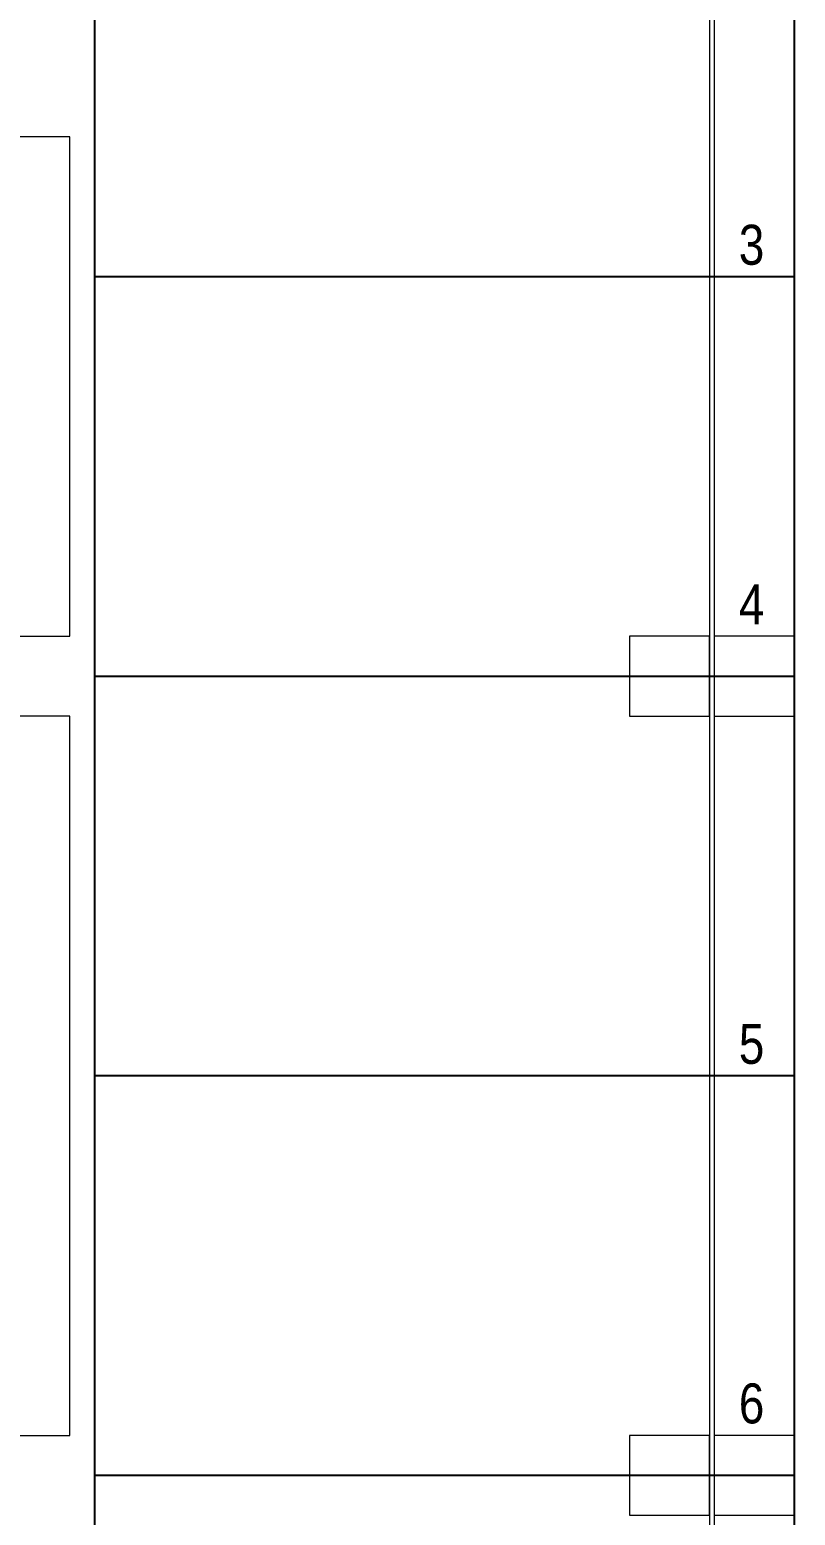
# Model space of a CAD drawing. Header units: metres. Extents: x -19121 to 152404, y -12107 to 46241.
# Drawn here: x 62840 to 63606, y 1600 to 3087 of the extents above; entities that cross this region are included whole.
import ezdxf
from ezdxf.enums import TextEntityAlignment as Align

# ---------------------------------------------------------------- set-up
doc = ezdxf.new("R2010")
doc.units = ezdxf.units.M
doc.header["$LTSCALE"] = 50
doc.header["$MEASUREMENT"] = 0
doc.linetypes.add('HIDDEN', pattern=[0.375, 0.25, -0.125])
doc.layers.get('0').update_dxf_attribs({"color": 9, "lineweight": 9})
for name, color, linetype, lineweight in [('01', 9, 'Continuous', 9), ('05', 9, 'Continuous', 9), ('06D', 9, 'Continuous', 9), ('21', 9, 'Continuous', 9)]:
    doc.layers.add(name, color=color, linetype=linetype, lineweight=lineweight)
doc.styles.add('MuuM_TEXT-STANDART', font='ARIALN.TTF')

# ---------------------------------------------------------------- blocks, each defined once
blk = doc.blocks.new('p-kolon_80x80')
blk.add_lwpolyline([(-40, -40), (40, -40), (40, 40), (-40, 40)], close=True)
blk = doc.blocks.new('1.bod.mimari.elk')
at = {"layer": '01'}
for p in [(7480, -6190), (7565, -6190), (7480, -6990), (7565, -6990)]:
    blk.add_blockref('p-kolon_80x80', p, dxfattribs=at)
blk = doc.blocks.new('p-işyeri')
at = {"color": 0, "const_width": 2}
blk.add_lwpolyline([(200, 0), (200, 700), (-200, 700), (-200, 0)], close=True, dxfattribs=at)
blk = doc.blocks.new('p-dilatasyon yeri')
at = {"layer": '06D'}
for points in [[(7520, 5586.8), (7520, 80)], [(7525, 5584.6), (7525, 80)]]:
    blk.add_lwpolyline(points, dxfattribs=at)
blk = doc.blocks.new('p-birim')
blk.add_lwpolyline([(0, 0), (1, 0), (1, 1), (0, 1)], close=True)
blk = doc.blocks.new('1.bod.mimari1.elk')
blk.add_blockref('p-dilatasyon yeri', (0, -8630))
at = {"layer": '05', "xscale": 60.00000000000003}
for p, yscale in [((6820, -6150), 500), ((6820, -6950), 720)]:
    blk.add_blockref('p-birim', p, dxfattribs=dict(at, yscale=yscale))
at = {"layer": '06D', "color": 89, "linetype": 'HIDDEN', "true_color": 0x2e4d23, "rotation": 90}
for p in [(7605, -5590), (7605, -5990), (7605, -6390), (7605, -6790), (7605, -7190)]:
    blk.add_blockref('p-işyeri', p, dxfattribs=at)
at = {"layer": '21', "style": 'MuuM_TEXT-STANDART'}
for s, p in [('3', (7575, -5790)), ('4', (7575, -6150)), ('5', (7575, -6590)), ('6', (7575, -6950))]:
    blk.add_text(s, height=40, dxfattribs=at).set_placement(p, align=Align.BOTTOM_RIGHT)

msp = doc.modelspace()

# ---------------------------------------------------------------- block references
at = {"layer": '06D'}
for name in ['1.bod.mimari.elk', '1.bod.mimari1.elk']:
    msp.add_blockref(name, (56000, 8630), dxfattribs=at)

doc.saveas('drawing.dxf')
